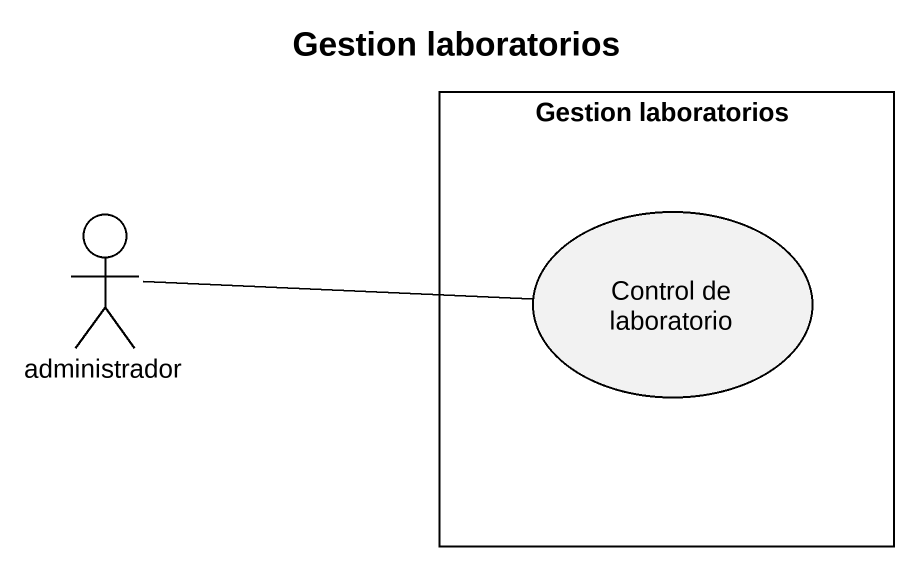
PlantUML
@startuml
title Gestion laboratorios
rectangle "Gestion laboratorios" as Gestion_laboratorios {
  usecase "Control de laboratorio" as Control_de_laboratorio
}
actor administrador
administrador -right- Control_de_laboratorio
@enduml
